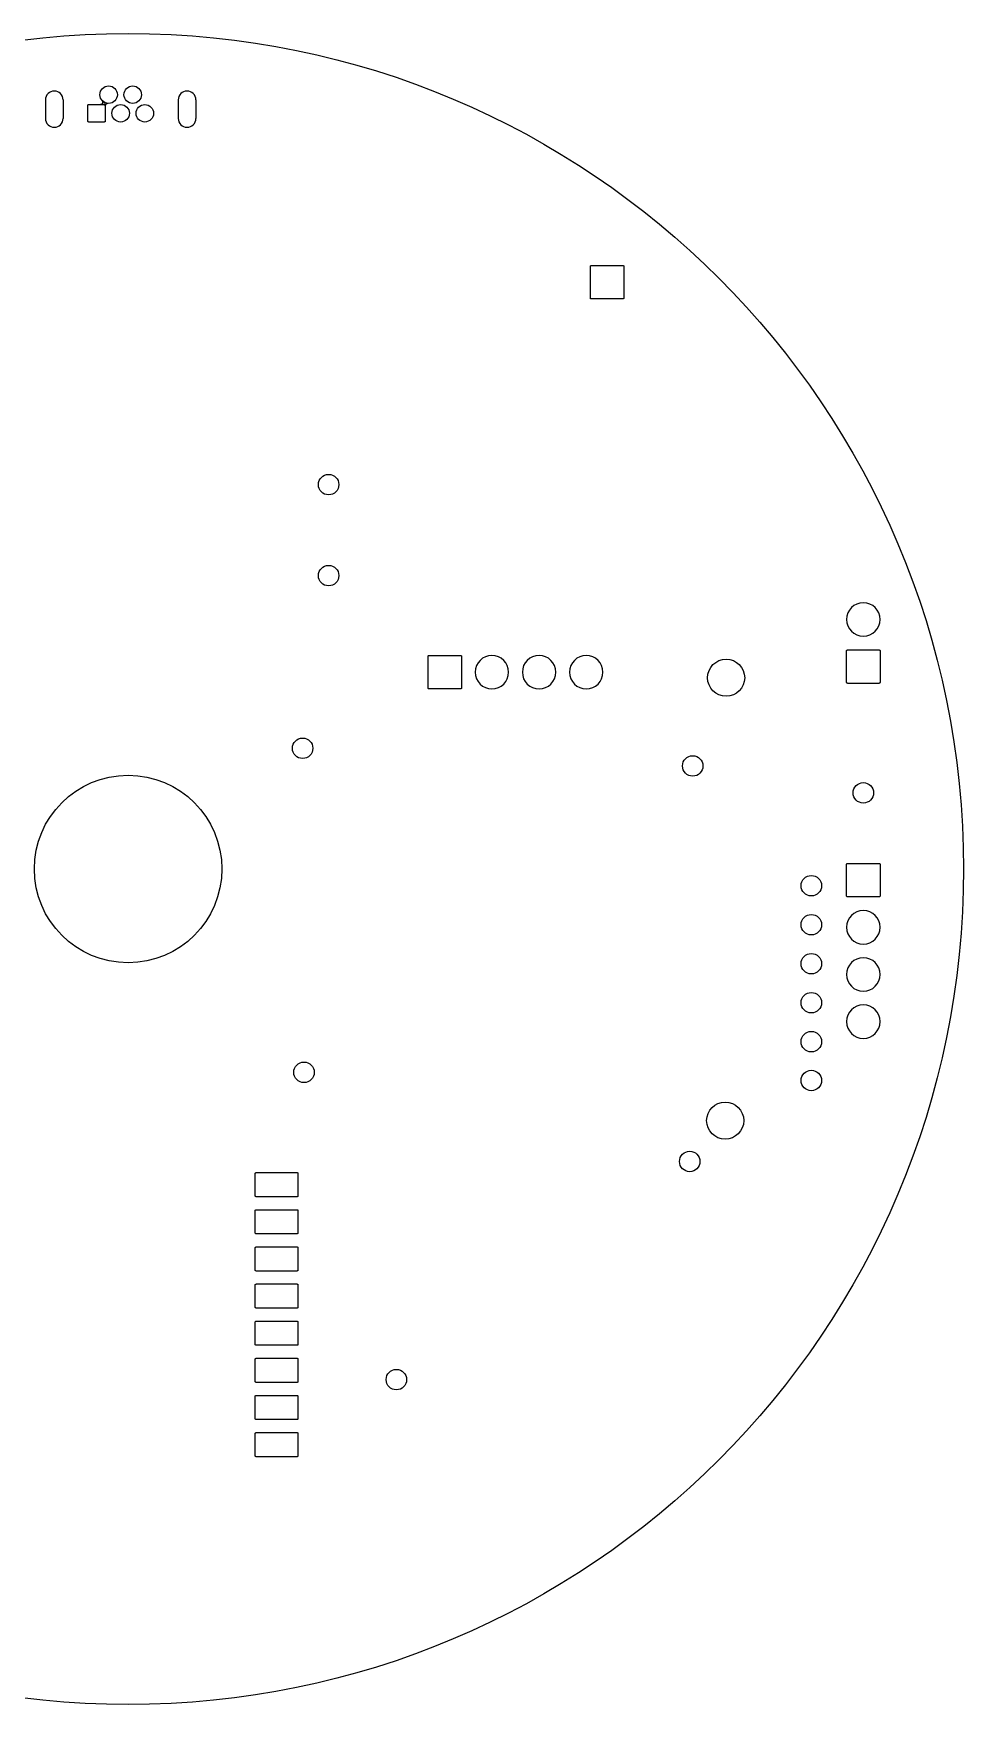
# Model space of a CAD drawing. Extents: x 95 to 185, y -140 to -50.
# Drawn here: x 134.9 to 185, y -140 to -50 of the extents above; entities that cross this region are included whole.
import ezdxf

# ---------------------------------------------------------------- set-up
doc = ezdxf.new("R2010")
doc.units = 0
doc.layers.add('BLACK', color=7, linetype='CONTINUOUS')

msp = doc.modelspace()

# ---------------------------------------------------------------- linework, layer by layer
at = {"layer": 'BLACK', "linetype": 'CONTINUOUS'}
for p, q in [((135.549, -53.58), (135.549, -54.58)), ((136.501, -53.58), (136.501, -54.58)), ((137.829, -53.875), (137.83, -53.87)), ((137.829, -53.88), (137.829, -53.875)), ((137.829, -54.72), (137.829, -53.88)), ((137.83, -53.87), (137.831, -53.8652)), ((137.831, -53.8652), (137.833, -53.8605)), ((137.833, -53.8605), (137.835, -53.856)), ((137.835, -53.856), (137.838, -53.8517)), ((137.838, -53.8517), (137.841, -53.8476)), ((137.841, -53.8476), (137.844, -53.8439)), ((137.844, -53.8439), (137.848, -53.8406)), ((137.848, -53.8406), (137.852, -53.8376)), ((137.852, -53.8376), (137.856, -53.835)), ((137.856, -53.835), (137.86, -53.8329)), ((137.86, -53.8329), (137.865, -53.8312)), ((137.865, -53.8312), (137.87, -53.83)), ((137.87, -53.83), (137.875, -53.8292)), ((137.875, -53.8292), (137.88, -53.829)), ((137.88, -53.829), (138.72, -53.829)), ((138.513, -53.828), (138.515, -53.827)), ((138.513, -53.83), (138.513, -53.828)), ((138.515, -53.831), (138.513, -53.83)), ((138.515, -53.827), (138.539, -53.8246)), ((138.769, -53.831), (138.515, -53.831)), ((138.539, -53.8246), (138.562, -53.8176)), ((138.562, -53.8176), (138.584, -53.8063)), ((138.584, -53.8063), (138.602, -53.791)), ((138.602, -53.791), (138.617, -53.7723)), ((138.606, -53.6197), (138.607, -53.6184)), ((138.606, -53.6216), (138.606, -53.6197)), ((138.617, -53.6357), (138.606, -53.6216)), ((138.607, -53.6184), (138.609, -53.6189)), ((138.609, -53.6189), (138.652, -53.6625)), ((138.629, -53.6569), (138.617, -53.6357)), ((138.617, -53.7723), (138.629, -53.7511)), ((138.636, -53.68), (138.629, -53.6569)), ((138.629, -53.7511), (138.636, -53.728)), ((138.638, -53.704), (138.636, -53.68)), ((138.636, -53.728), (138.638, -53.704)), ((138.652, -53.6625), (138.729, -53.7136)), ((138.72, -53.829), (138.725, -53.8292)), ((138.725, -53.8292), (138.73, -53.83)), ((138.729, -53.7136), (138.814, -53.7488)), ((138.73, -53.83), (138.735, -53.8312)), ((138.735, -53.8312), (138.74, -53.8329)), ((138.74, -53.8329), (138.744, -53.835)), ((138.744, -53.835), (138.748, -53.8376)), ((138.748, -53.8376), (138.752, -53.8406)), ((138.752, -53.8406), (138.756, -53.8439)), ((138.756, -53.8439), (138.759, -53.8476)), ((138.759, -53.8476), (138.762, -53.8517)), ((138.762, -53.8517), (138.765, -53.856)), ((138.765, -53.856), (138.767, -53.8605)), ((138.767, -53.8605), (138.769, -53.8652)), ((138.769, -53.8931), (138.769, -53.831)), ((138.769, -53.8652), (138.77, -53.87)), ((138.77, -53.8948), (138.769, -53.8931)), ((138.77, -53.87), (138.771, -53.875)), ((138.772, -53.895), (138.77, -53.8948)), ((138.771, -53.875), (138.771, -53.88)), ((138.771, -53.88), (138.771, -54.72)), ((138.773, -53.8933), (138.772, -53.895)), ((138.775, -53.8691), (138.773, -53.8933)), ((138.782, -53.8461), (138.775, -53.8691)), ((138.794, -53.8248), (138.782, -53.8461)), ((138.809, -53.8062), (138.794, -53.8248)), ((138.828, -53.7909), (138.809, -53.8062)), ((138.814, -53.7488), (138.901, -53.7662)), ((138.849, -53.7795), (138.828, -53.7909)), ((138.872, -53.7725), (138.849, -53.7795)), ((138.896, -53.7701), (138.872, -53.7725)), ((138.901, -53.7701), (138.896, -53.7701)), ((138.901, -53.7662), (138.903, -53.7675)), ((138.902, -53.7694), (138.901, -53.7701)), ((138.903, -53.7675), (138.902, -53.7694)), ((142.699, -53.58), (142.699, -54.58)), ((143.651, -53.58), (143.651, -54.58)), ((137.829, -54.725), (137.829, -54.72)), ((137.83, -54.7299), (137.829, -54.725)), ((137.831, -54.7348), (137.83, -54.7299)), ((137.833, -54.7395), (137.831, -54.7348)), ((137.835, -54.744), (137.833, -54.7395)), ((137.838, -54.7483), (137.835, -54.744)), ((137.841, -54.7524), (137.838, -54.7483)), ((137.844, -54.7561), (137.841, -54.7524)), ((137.848, -54.7594), (137.844, -54.7561)), ((137.852, -54.7624), (137.848, -54.7594)), ((137.856, -54.765), (137.852, -54.7624)), ((137.86, -54.7671), (137.856, -54.765)), ((137.865, -54.7688), (137.86, -54.7671)), ((137.87, -54.77), (137.865, -54.7688)), ((137.875, -54.7708), (137.87, -54.77)), ((137.88, -54.771), (137.875, -54.7708)), ((138.72, -54.771), (137.88, -54.771)), ((138.725, -54.7708), (138.72, -54.771)), ((138.73, -54.77), (138.725, -54.7708)), ((138.735, -54.7688), (138.73, -54.77)), ((138.74, -54.7671), (138.735, -54.7688)), ((138.744, -54.765), (138.74, -54.7671)), ((138.748, -54.7624), (138.744, -54.765)), ((138.752, -54.7594), (138.748, -54.7624)), ((138.756, -54.7561), (138.752, -54.7594)), ((138.759, -54.7524), (138.756, -54.7561)), ((138.762, -54.7483), (138.759, -54.7524)), ((138.765, -54.744), (138.762, -54.7483)), ((138.767, -54.7395), (138.765, -54.744)), ((138.769, -54.7348), (138.767, -54.7395)), ((138.77, -54.7299), (138.769, -54.7348)), ((138.771, -54.725), (138.77, -54.7299)), ((138.771, -54.72), (138.771, -54.725)), ((164.899, -62.545), (164.9, -62.54)), ((164.899, -62.55), (164.899, -62.545)), ((164.899, -64.25), (164.899, -62.55)), ((164.9, -62.54), (164.901, -62.5352)), ((164.901, -62.5352), (164.903, -62.5305)), ((164.903, -62.5305), (164.905, -62.526)), ((164.905, -62.526), (164.908, -62.5217)), ((164.908, -62.5217), (164.911, -62.5176)), ((164.911, -62.5176), (164.914, -62.5139)), ((164.914, -62.5139), (164.918, -62.5106)), ((164.918, -62.5106), (164.922, -62.5076)), ((164.922, -62.5076), (164.926, -62.505)), ((164.926, -62.505), (164.93, -62.5029)), ((164.93, -62.5029), (164.935, -62.5012)), ((164.935, -62.5012), (164.94, -62.5)), ((164.94, -62.5), (164.945, -62.4992)), ((164.945, -62.4992), (164.95, -62.499)), ((164.95, -62.499), (166.65, -62.499)), ((166.65, -62.499), (166.655, -62.4992)), ((166.655, -62.4992), (166.66, -62.5)), ((166.66, -62.5), (166.665, -62.5012)), ((166.665, -62.5012), (166.67, -62.5029)), ((166.67, -62.5029), (166.674, -62.505)), ((166.674, -62.505), (166.678, -62.5076)), ((166.678, -62.5076), (166.682, -62.5106)), ((166.682, -62.5106), (166.686, -62.5139)), ((166.686, -62.5139), (166.689, -62.5176)), ((166.689, -62.5176), (166.692, -62.5217)), ((166.692, -62.5217), (166.695, -62.526)), ((166.695, -62.526), (166.697, -62.5305)), ((166.697, -62.5305), (166.699, -62.5352)), ((166.699, -62.5352), (166.7, -62.54)), ((166.7, -62.54), (166.701, -62.545)), ((166.701, -62.545), (166.701, -62.55)), ((166.701, -62.55), (166.701, -64.25)), ((164.899, -64.255), (164.899, -64.25)), ((164.9, -64.26), (164.899, -64.255)), ((164.901, -64.2648), (164.9, -64.26)), ((164.903, -64.2695), (164.901, -64.2648)), ((164.905, -64.274), (164.903, -64.2695)), ((164.908, -64.2783), (164.905, -64.274)), ((164.911, -64.2824), (164.908, -64.2783)), ((164.914, -64.2861), (164.911, -64.2824)), ((164.918, -64.2894), (164.914, -64.2861)), ((164.922, -64.2924), (164.918, -64.2894)), ((164.926, -64.295), (164.922, -64.2924)), ((164.93, -64.2971), (164.926, -64.295)), ((164.935, -64.2988), (164.93, -64.2971)), ((164.94, -64.3), (164.935, -64.2988)), ((164.945, -64.3008), (164.94, -64.3)), ((164.95, -64.301), (164.945, -64.3008)), ((166.65, -64.301), (164.95, -64.301)), ((166.655, -64.3008), (166.65, -64.301)), ((166.66, -64.3), (166.655, -64.3008)), ((166.665, -64.2988), (166.66, -64.3)), ((166.67, -64.2971), (166.665, -64.2988)), ((166.674, -64.295), (166.67, -64.2971)), ((166.678, -64.2924), (166.674, -64.295)), ((166.682, -64.2894), (166.678, -64.2924)), ((166.686, -64.2861), (166.682, -64.2894)), ((166.689, -64.2824), (166.686, -64.2861)), ((166.692, -64.2783), (166.689, -64.2824)), ((166.695, -64.274), (166.692, -64.2783)), ((166.697, -64.2695), (166.695, -64.274)), ((166.699, -64.2648), (166.697, -64.2695)), ((166.7, -64.26), (166.699, -64.2648)), ((166.701, -64.255), (166.7, -64.26)), ((166.701, -64.25), (166.701, -64.255)), ((156.154, -83.545), (156.155, -83.54)), ((156.154, -83.55), (156.154, -83.545)), ((156.154, -85.25), (156.154, -83.55)), ((156.155, -83.54), (156.156, -83.5352)), ((156.156, -83.5352), (156.158, -83.5305)), ((156.158, -83.5305), (156.16, -83.526)), ((156.16, -83.526), (156.163, -83.5217)), ((156.163, -83.5217), (156.166, -83.5176)), ((156.166, -83.5176), (156.169, -83.5139)), ((156.169, -83.5139), (156.173, -83.5106)), ((156.173, -83.5106), (156.177, -83.5076)), ((156.177, -83.5076), (156.181, -83.505)), ((156.181, -83.505), (156.185, -83.5029)), ((156.185, -83.5029), (156.19, -83.5012)), ((156.19, -83.5012), (156.195, -83.5)), ((156.195, -83.5), (156.2, -83.4992)), ((156.2, -83.4992), (156.205, -83.499)), ((156.205, -83.499), (157.905, -83.499)), ((157.905, -83.499), (157.91, -83.4992)), ((157.91, -83.4992), (157.915, -83.5)), ((157.915, -83.5), (157.92, -83.5012)), ((157.92, -83.5012), (157.925, -83.5029)), ((157.925, -83.5029), (157.929, -83.505)), ((157.929, -83.505), (157.933, -83.5076)), ((157.933, -83.5076), (157.937, -83.5106)), ((157.937, -83.5106), (157.941, -83.5139)), ((157.941, -83.5139), (157.944, -83.5176)), ((157.944, -83.5176), (157.947, -83.5217)), ((157.947, -83.5217), (157.95, -83.526)), ((157.95, -83.526), (157.952, -83.5305)), ((157.952, -83.5305), (157.954, -83.5352)), ((157.954, -83.5352), (157.955, -83.54)), ((157.955, -83.54), (157.956, -83.545)), ((157.956, -83.545), (157.956, -83.55)), ((157.956, -83.55), (157.956, -85.25)), ((178.699, -83.245), (178.7, -83.24)), ((178.699, -83.25), (178.699, -83.245)), ((178.699, -84.95), (178.699, -83.25)), ((178.7, -83.24), (178.701, -83.2352)), ((178.701, -83.2352), (178.703, -83.2305)), ((178.703, -83.2305), (178.705, -83.226)), ((178.705, -83.226), (178.708, -83.2217)), ((178.708, -83.2217), (178.711, -83.2176)), ((178.711, -83.2176), (178.714, -83.2139)), ((178.714, -83.2139), (178.718, -83.2106)), ((178.718, -83.2106), (178.722, -83.2076)), ((178.722, -83.2076), (178.726, -83.205)), ((178.726, -83.205), (178.73, -83.2029)), ((178.73, -83.2029), (178.735, -83.2012)), ((178.735, -83.2012), (178.74, -83.2)), ((178.74, -83.2), (178.745, -83.1992)), ((178.745, -83.1992), (178.75, -83.199)), ((178.75, -83.199), (180.45, -83.199)), ((180.45, -83.199), (180.455, -83.1992)), ((180.455, -83.1992), (180.46, -83.2)), ((180.46, -83.2), (180.465, -83.2012)), ((180.465, -83.2012), (180.47, -83.2029)), ((180.47, -83.2029), (180.474, -83.205)), ((180.474, -83.205), (180.478, -83.2076)), ((180.478, -83.2076), (180.482, -83.2106)), ((180.482, -83.2106), (180.486, -83.2139)), ((180.486, -83.2139), (180.489, -83.2176)), ((180.489, -83.2176), (180.492, -83.2217)), ((180.492, -83.2217), (180.495, -83.226)), ((180.495, -83.226), (180.497, -83.2305)), ((180.497, -83.2305), (180.499, -83.2352)), ((180.499, -83.2352), (180.5, -83.24)), ((180.5, -83.24), (180.501, -83.245)), ((180.501, -83.245), (180.501, -83.25)), ((180.501, -83.25), (180.501, -84.95)), ((156.154, -85.255), (156.154, -85.25)), ((156.155, -85.2599), (156.154, -85.255)), ((156.156, -85.2648), (156.155, -85.2599)), ((156.158, -85.2695), (156.156, -85.2648)), ((156.16, -85.274), (156.158, -85.2695)), ((156.163, -85.2783), (156.16, -85.274)), ((156.166, -85.2824), (156.163, -85.2783)), ((156.169, -85.2861), (156.166, -85.2824)), ((156.173, -85.2894), (156.169, -85.2861)), ((156.177, -85.2924), (156.173, -85.2894)), ((156.181, -85.295), (156.177, -85.2924)), ((156.185, -85.2971), (156.181, -85.295)), ((156.19, -85.2988), (156.185, -85.2971)), ((156.195, -85.3), (156.19, -85.2988)), ((156.2, -85.3008), (156.195, -85.3)), ((156.205, -85.301), (156.2, -85.3008)), ((157.905, -85.301), (156.205, -85.301)), ((157.91, -85.3008), (157.905, -85.301)), ((157.915, -85.3), (157.91, -85.3008)), ((157.92, -85.2988), (157.915, -85.3)), ((157.925, -85.2971), (157.92, -85.2988)), ((157.929, -85.295), (157.925, -85.2971)), ((157.933, -85.2924), (157.929, -85.295)), ((157.937, -85.2894), (157.933, -85.2924)), ((157.941, -85.2861), (157.937, -85.2894)), ((157.944, -85.2824), (157.941, -85.2861)), ((157.947, -85.2783), (157.944, -85.2824)), ((157.95, -85.274), (157.947, -85.2783)), ((157.952, -85.2695), (157.95, -85.274)), ((157.954, -85.2648), (157.952, -85.2695)), ((157.955, -85.2599), (157.954, -85.2648)), ((157.956, -85.255), (157.955, -85.2599)), ((157.956, -85.25), (157.956, -85.255)), ((178.699, -84.955), (178.699, -84.95)), ((178.7, -84.9599), (178.699, -84.955)), ((178.701, -84.9648), (178.7, -84.9599)), ((178.703, -84.9695), (178.701, -84.9648)), ((178.705, -84.974), (178.703, -84.9695)), ((178.708, -84.9783), (178.705, -84.974)), ((178.711, -84.9824), (178.708, -84.9783)), ((178.714, -84.9861), (178.711, -84.9824)), ((178.718, -84.9894), (178.714, -84.9861)), ((178.722, -84.9924), (178.718, -84.9894)), ((178.726, -84.995), (178.722, -84.9924)), ((178.73, -84.9971), (178.726, -84.995)), ((178.735, -84.9988), (178.73, -84.9971)), ((178.74, -85), (178.735, -84.9988)), ((178.745, -85.0008), (178.74, -85)), ((178.75, -85.001), (178.745, -85.0008)), ((180.45, -85.001), (178.75, -85.001)), ((180.455, -85.0008), (180.45, -85.001)), ((180.46, -85), (180.455, -85.0008)), ((180.465, -84.9988), (180.46, -85)), ((180.47, -84.9971), (180.465, -84.9988)), ((180.474, -84.995), (180.47, -84.9971)), ((180.478, -84.9924), (180.474, -84.995)), ((180.482, -84.9894), (180.478, -84.9924)), ((180.486, -84.9861), (180.482, -84.9894)), ((180.489, -84.9824), (180.486, -84.9861)), ((180.492, -84.9783), (180.489, -84.9824)), ((180.495, -84.974), (180.492, -84.9783)), ((180.497, -84.9695), (180.495, -84.974)), ((180.499, -84.9648), (180.497, -84.9695)), ((180.5, -84.9599), (180.499, -84.9648)), ((180.501, -84.955), (180.5, -84.9599)), ((180.501, -84.95), (180.501, -84.955)), ((178.699, -94.745), (178.7, -94.74)), ((178.699, -94.75), (178.699, -94.745)), ((178.699, -96.45), (178.699, -94.75)), ((178.7, -94.74), (178.701, -94.7352)), ((178.701, -94.7352), (178.703, -94.7305)), ((178.703, -94.7305), (178.705, -94.726)), ((178.705, -94.726), (178.708, -94.7217)), ((178.708, -94.7217), (178.711, -94.7176)), ((178.711, -94.7176), (178.714, -94.7139)), ((178.714, -94.7139), (178.718, -94.7106)), ((178.718, -94.7106), (178.722, -94.7076)), ((178.722, -94.7076), (178.726, -94.705)), ((178.726, -94.705), (178.73, -94.7029)), ((178.73, -94.7029), (178.735, -94.7012)), ((178.735, -94.7012), (178.74, -94.7)), ((178.74, -94.7), (178.745, -94.6992)), ((178.745, -94.6992), (178.75, -94.699)), ((178.75, -94.699), (180.45, -94.699)), ((180.45, -94.699), (180.455, -94.6992)), ((180.455, -94.6992), (180.46, -94.7)), ((180.46, -94.7), (180.465, -94.7012)), ((180.465, -94.7012), (180.47, -94.7029)), ((180.47, -94.7029), (180.474, -94.705)), ((180.474, -94.705), (180.478, -94.7076)), ((180.478, -94.7076), (180.482, -94.7106)), ((180.482, -94.7106), (180.486, -94.7139)), ((180.486, -94.7139), (180.489, -94.7176)), ((180.489, -94.7176), (180.492, -94.7217)), ((180.492, -94.7217), (180.495, -94.726)), ((180.495, -94.726), (180.497, -94.7305)), ((180.497, -94.7305), (180.499, -94.7352)), ((180.499, -94.7352), (180.5, -94.74)), ((180.5, -94.74), (180.501, -94.745)), ((180.501, -94.745), (180.501, -94.75)), ((180.501, -94.75), (180.501, -96.45)), ((178.699, -96.455), (178.699, -96.45)), ((178.7, -96.4599), (178.699, -96.455)), ((178.701, -96.4648), (178.7, -96.4599)), ((178.703, -96.4695), (178.701, -96.4648)), ((178.705, -96.474), (178.703, -96.4695)), ((178.708, -96.4783), (178.705, -96.474)), ((178.711, -96.4824), (178.708, -96.4783)), ((178.714, -96.4861), (178.711, -96.4824)), ((178.718, -96.4894), (178.714, -96.4861)), ((178.722, -96.4924), (178.718, -96.4894)), ((178.726, -96.495), (178.722, -96.4924)), ((178.73, -96.4971), (178.726, -96.495)), ((178.735, -96.4988), (178.73, -96.4971)), ((178.74, -96.5), (178.735, -96.4988)), ((178.745, -96.5008), (178.74, -96.5)), ((178.75, -96.501), (178.745, -96.5008)), ((180.45, -96.501), (178.75, -96.501)), ((180.455, -96.5008), (180.45, -96.501)), ((180.46, -96.5), (180.455, -96.5008)), ((180.465, -96.4988), (180.46, -96.5)), ((180.47, -96.4971), (180.465, -96.4988)), ((180.474, -96.495), (180.47, -96.4971)), ((180.478, -96.4924), (180.474, -96.495)), ((180.482, -96.4894), (180.478, -96.4924)), ((180.486, -96.4861), (180.482, -96.4894)), ((180.489, -96.4824), (180.486, -96.4861)), ((180.492, -96.4783), (180.489, -96.4824)), ((180.495, -96.474), (180.492, -96.4783)), ((180.497, -96.4695), (180.495, -96.474)), ((180.499, -96.4648), (180.497, -96.4695)), ((180.5, -96.4599), (180.499, -96.4648)), ((180.501, -96.455), (180.5, -96.4599)), ((180.501, -96.45), (180.501, -96.455)), ((146.849, -111.395), (146.85, -111.39)), ((146.849, -111.4), (146.849, -111.395)), ((146.849, -112.6), (146.849, -111.4)), ((146.85, -111.39), (146.851, -111.385)), ((146.851, -111.385), (146.853, -111.38)), ((146.853, -111.38), (146.855, -111.376)), ((146.855, -111.376), (146.858, -111.372)), ((146.858, -111.372), (146.861, -111.368)), ((146.861, -111.368), (146.864, -111.364)), ((146.864, -111.364), (146.868, -111.361)), ((146.868, -111.361), (146.872, -111.358)), ((146.872, -111.358), (146.876, -111.355)), ((146.876, -111.355), (146.88, -111.353)), ((146.88, -111.353), (146.885, -111.351)), ((146.885, -111.351), (146.89, -111.35)), ((146.89, -111.35), (146.895, -111.349)), ((146.895, -111.349), (146.9, -111.349)), ((146.9, -111.349), (149.1, -111.349)), ((149.1, -111.349), (149.105, -111.349)), ((149.105, -111.349), (149.11, -111.35)), ((149.11, -111.35), (149.115, -111.351)), ((149.115, -111.351), (149.12, -111.353)), ((149.12, -111.353), (149.124, -111.355)), ((149.124, -111.355), (149.128, -111.358)), ((149.128, -111.358), (149.132, -111.361)), ((149.132, -111.361), (149.136, -111.364)), ((149.136, -111.364), (149.139, -111.368)), ((149.139, -111.368), (149.142, -111.372)), ((149.142, -111.372), (149.145, -111.376)), ((149.145, -111.376), (149.147, -111.38)), ((149.147, -111.38), (149.149, -111.385)), ((149.149, -111.385), (149.15, -111.39)), ((149.15, -111.39), (149.151, -111.395)), ((149.151, -111.395), (149.151, -111.4)), ((149.151, -111.4), (149.151, -112.6)), ((146.849, -112.605), (146.849, -112.6)), ((146.85, -112.61), (146.849, -112.605)), ((146.849, -113.395), (146.85, -113.39)), ((146.849, -113.4), (146.849, -113.395)), ((146.849, -114.6), (146.849, -113.4)), ((146.851, -112.615), (146.85, -112.61)), ((146.85, -113.39), (146.851, -113.385)), ((146.853, -112.62), (146.851, -112.615)), ((146.851, -113.385), (146.853, -113.38)), ((146.855, -112.624), (146.853, -112.62)), ((146.853, -113.38), (146.855, -113.376)), ((146.858, -112.628), (146.855, -112.624)), ((146.855, -113.376), (146.858, -113.372)), ((146.861, -112.632), (146.858, -112.628)), ((146.858, -113.372), (146.861, -113.368)), ((146.864, -112.636), (146.861, -112.632)), ((146.861, -113.368), (146.864, -113.364)), ((146.868, -112.639), (146.864, -112.636)), ((146.864, -113.364), (146.868, -113.361)), ((146.872, -112.642), (146.868, -112.639)), ((146.868, -113.361), (146.872, -113.358)), ((146.876, -112.645), (146.872, -112.642)), ((146.872, -113.358), (146.876, -113.355)), ((146.88, -112.647), (146.876, -112.645)), ((146.876, -113.355), (146.88, -113.353)), ((146.885, -112.649), (146.88, -112.647)), ((146.88, -113.353), (146.885, -113.351)), ((146.89, -112.65), (146.885, -112.649)), ((146.885, -113.351), (146.89, -113.35)), ((146.895, -112.651), (146.89, -112.65)), ((146.89, -113.35), (146.895, -113.349)), ((146.9, -112.651), (146.895, -112.651)), ((146.895, -113.349), (146.9, -113.349)), ((149.1, -112.651), (146.9, -112.651)), ((146.9, -113.349), (149.1, -113.349)), ((149.105, -112.651), (149.1, -112.651)), ((149.1, -113.349), (149.105, -113.349)), ((149.11, -112.65), (149.105, -112.651)), ((149.105, -113.349), (149.11, -113.35)), ((149.115, -112.649), (149.11, -112.65)), ((149.11, -113.35), (149.115, -113.351)), ((149.12, -112.647), (149.115, -112.649)), ((149.115, -113.351), (149.12, -113.353)), ((149.124, -112.645), (149.12, -112.647)), ((149.12, -113.353), (149.124, -113.355)), ((149.128, -112.642), (149.124, -112.645)), ((149.124, -113.355), (149.128, -113.358)), ((149.132, -112.639), (149.128, -112.642)), ((149.128, -113.358), (149.132, -113.361)), ((149.136, -112.636), (149.132, -112.639)), ((149.132, -113.361), (149.136, -113.364)), ((149.139, -112.632), (149.136, -112.636)), ((149.136, -113.364), (149.139, -113.368)), ((149.142, -112.628), (149.139, -112.632)), ((149.139, -113.368), (149.142, -113.372)), ((149.145, -112.624), (149.142, -112.628)), ((149.142, -113.372), (149.145, -113.376)), ((149.147, -112.62), (149.145, -112.624)), ((149.145, -113.376), (149.147, -113.38)), ((149.149, -112.615), (149.147, -112.62)), ((149.147, -113.38), (149.149, -113.385)), ((149.15, -112.61), (149.149, -112.615)), ((149.149, -113.385), (149.15, -113.39)), ((149.151, -112.605), (149.15, -112.61)), ((149.15, -113.39), (149.151, -113.395)), ((149.151, -112.6), (149.151, -112.605)), ((149.151, -113.395), (149.151, -113.4)), ((149.151, -113.4), (149.151, -114.6)), ((146.849, -114.605), (146.849, -114.6)), ((146.85, -114.61), (146.849, -114.605)), ((146.851, -114.615), (146.85, -114.61)), ((146.853, -114.62), (146.851, -114.615)), ((146.855, -114.624), (146.853, -114.62)), ((146.858, -114.628), (146.855, -114.624)), ((146.861, -114.632), (146.858, -114.628)), ((146.864, -114.636), (146.861, -114.632)), ((146.868, -114.639), (146.864, -114.636)), ((146.872, -114.642), (146.868, -114.639)), ((146.876, -114.645), (146.872, -114.642)), ((146.88, -114.647), (146.876, -114.645)), ((146.885, -114.649), (146.88, -114.647)), ((146.89, -114.65), (146.885, -114.649)), ((146.895, -114.651), (146.89, -114.65)), ((146.9, -114.651), (146.895, -114.651)), ((149.1, -114.651), (146.9, -114.651)), ((149.105, -114.651), (149.1, -114.651)), ((149.11, -114.65), (149.105, -114.651)), ((149.115, -114.649), (149.11, -114.65)), ((149.12, -114.647), (149.115, -114.649)), ((149.124, -114.645), (149.12, -114.647)), ((149.128, -114.642), (149.124, -114.645)), ((149.132, -114.639), (149.128, -114.642)), ((149.136, -114.636), (149.132, -114.639)), ((149.139, -114.632), (149.136, -114.636)), ((149.142, -114.628), (149.139, -114.632)), ((149.145, -114.624), (149.142, -114.628)), ((149.147, -114.62), (149.145, -114.624)), ((149.149, -114.615), (149.147, -114.62)), ((149.15, -114.61), (149.149, -114.615)), ((149.151, -114.605), (149.15, -114.61)), ((149.151, -114.6), (149.151, -114.605)), ((146.849, -115.395), (146.85, -115.39)), ((146.849, -115.4), (146.849, -115.395)), ((146.849, -116.6), (146.849, -115.4)), ((146.85, -115.39), (146.851, -115.385)), ((146.851, -115.385), (146.853, -115.38)), ((146.853, -115.38), (146.855, -115.376)), ((146.855, -115.376), (146.858, -115.372)), ((146.858, -115.372), (146.861, -115.368)), ((146.861, -115.368), (146.864, -115.364)), ((146.864, -115.364), (146.868, -115.361)), ((146.868, -115.361), (146.872, -115.358)), ((146.872, -115.358), (146.876, -115.355)), ((146.876, -115.355), (146.88, -115.353)), ((146.88, -115.353), (146.885, -115.351)), ((146.885, -115.351), (146.89, -115.35)), ((146.89, -115.35), (146.895, -115.349)), ((146.895, -115.349), (146.9, -115.349)), ((146.9, -115.349), (149.1, -115.349)), ((149.1, -115.349), (149.105, -115.349)), ((149.105, -115.349), (149.11, -115.35)), ((149.11, -115.35), (149.115, -115.351)), ((149.115, -115.351), (149.12, -115.353)), ((149.12, -115.353), (149.124, -115.355)), ((149.124, -115.355), (149.128, -115.358)), ((149.128, -115.358), (149.132, -115.361)), ((149.132, -115.361), (149.136, -115.364)), ((149.136, -115.364), (149.139, -115.368)), ((149.139, -115.368), (149.142, -115.372)), ((149.142, -115.372), (149.145, -115.376)), ((149.145, -115.376), (149.147, -115.38)), ((149.147, -115.38), (149.149, -115.385)), ((149.149, -115.385), (149.15, -115.39)), ((149.15, -115.39), (149.151, -115.395)), ((149.151, -115.395), (149.151, -115.4)), ((149.151, -115.4), (149.151, -116.6)), ((146.849, -116.605), (146.849, -116.6)), ((146.85, -116.61), (146.849, -116.605)), ((146.851, -116.615), (146.85, -116.61)), ((146.853, -116.62), (146.851, -116.615)), ((146.855, -116.624), (146.853, -116.62)), ((146.858, -116.628), (146.855, -116.624)), ((146.861, -116.632), (146.858, -116.628)), ((146.864, -116.636), (146.861, -116.632)), ((146.868, -116.639), (146.864, -116.636)), ((146.872, -116.642), (146.868, -116.639)), ((146.876, -116.645), (146.872, -116.642)), ((146.88, -116.647), (146.876, -116.645)), ((146.885, -116.649), (146.88, -116.647)), ((146.89, -116.65), (146.885, -116.649)), ((146.895, -116.651), (146.89, -116.65)), ((146.9, -116.651), (146.895, -116.651)), ((149.1, -116.651), (146.9, -116.651)), ((149.105, -116.651), (149.1, -116.651)), ((149.11, -116.65), (149.105, -116.651)), ((149.115, -116.649), (149.11, -116.65)), ((149.12, -116.647), (149.115, -116.649)), ((149.124, -116.645), (149.12, -116.647)), ((149.128, -116.642), (149.124, -116.645)), ((149.132, -116.639), (149.128, -116.642)), ((149.136, -116.636), (149.132, -116.639)), ((149.139, -116.632), (149.136, -116.636)), ((149.142, -116.628), (149.139, -116.632)), ((149.145, -116.624), (149.142, -116.628)), ((149.147, -116.62), (149.145, -116.624)), ((149.149, -116.615), (149.147, -116.62)), ((149.15, -116.61), (149.149, -116.615)), ((149.151, -116.605), (149.15, -116.61)), ((149.151, -116.6), (149.151, -116.605)), ((146.849, -117.395), (146.85, -117.39)), ((146.849, -117.4), (146.849, -117.395)), ((146.849, -118.6), (146.849, -117.4)), ((146.85, -117.39), (146.851, -117.385)), ((146.851, -117.385), (146.853, -117.38)), ((146.853, -117.38), (146.855, -117.376)), ((146.855, -117.376), (146.858, -117.372)), ((146.858, -117.372), (146.861, -117.368)), ((146.861, -117.368), (146.864, -117.364)), ((146.864, -117.364), (146.868, -117.361)), ((146.868, -117.361), (146.872, -117.358)), ((146.872, -117.358), (146.876, -117.355)), ((146.876, -117.355), (146.88, -117.353)), ((146.88, -117.353), (146.885, -117.351)), ((146.885, -117.351), (146.89, -117.35)), ((146.89, -117.35), (146.895, -117.349)), ((146.895, -117.349), (146.9, -117.349)), ((146.9, -117.349), (149.1, -117.349)), ((149.1, -117.349), (149.105, -117.349)), ((149.105, -117.349), (149.11, -117.35)), ((149.11, -117.35), (149.115, -117.351)), ((149.115, -117.351), (149.12, -117.353)), ((149.12, -117.353), (149.124, -117.355)), ((149.124, -117.355), (149.128, -117.358)), ((149.128, -117.358), (149.132, -117.361)), ((149.132, -117.361), (149.136, -117.364)), ((149.136, -117.364), (149.139, -117.368)), ((149.139, -117.368), (149.142, -117.372)), ((149.142, -117.372), (149.145, -117.376)), ((149.145, -117.376), (149.147, -117.38)), ((149.147, -117.38), (149.149, -117.385)), ((149.149, -117.385), (149.15, -117.39)), ((149.15, -117.39), (149.151, -117.395)), ((149.151, -117.395), (149.151, -117.4)), ((149.151, -117.4), (149.151, -118.6)), ((146.849, -118.605), (146.849, -118.6)), ((146.85, -118.61), (146.849, -118.605)), ((146.851, -118.615), (146.85, -118.61)), ((146.853, -118.62), (146.851, -118.615)), ((146.855, -118.624), (146.853, -118.62)), ((146.858, -118.628), (146.855, -118.624)), ((146.861, -118.632), (146.858, -118.628)), ((146.864, -118.636), (146.861, -118.632)), ((146.868, -118.639), (146.864, -118.636)), ((146.872, -118.642), (146.868, -118.639)), ((146.876, -118.645), (146.872, -118.642)), ((146.88, -118.647), (146.876, -118.645)), ((146.885, -118.649), (146.88, -118.647)), ((146.89, -118.65), (146.885, -118.649)), ((146.895, -118.651), (146.89, -118.65)), ((146.9, -118.651), (146.895, -118.651)), ((149.1, -118.651), (146.9, -118.651)), ((149.105, -118.651), (149.1, -118.651)), ((149.11, -118.65), (149.105, -118.651)), ((149.115, -118.649), (149.11, -118.65)), ((149.12, -118.647), (149.115, -118.649)), ((149.124, -118.645), (149.12, -118.647)), ((149.128, -118.642), (149.124, -118.645)), ((149.132, -118.639), (149.128, -118.642)), ((149.136, -118.636), (149.132, -118.639)), ((149.139, -118.632), (149.136, -118.636)), ((149.142, -118.628), (149.139, -118.632)), ((149.145, -118.624), (149.142, -118.628)), ((149.147, -118.62), (149.145, -118.624)), ((149.149, -118.615), (149.147, -118.62)), ((149.15, -118.61), (149.149, -118.615)), ((149.151, -118.605), (149.15, -118.61)), ((149.151, -118.6), (149.151, -118.605)), ((146.849, -119.395), (146.85, -119.39)), ((146.849, -119.4), (146.849, -119.395)), ((146.849, -120.6), (146.849, -119.4)), ((146.85, -119.39), (146.851, -119.385)), ((146.851, -119.385), (146.853, -119.38)), ((146.853, -119.38), (146.855, -119.376)), ((146.855, -119.376), (146.858, -119.372)), ((146.858, -119.372), (146.861, -119.368)), ((146.861, -119.368), (146.864, -119.364)), ((146.864, -119.364), (146.868, -119.361)), ((146.868, -119.361), (146.872, -119.358)), ((146.872, -119.358), (146.876, -119.355)), ((146.876, -119.355), (146.88, -119.353)), ((146.88, -119.353), (146.885, -119.351)), ((146.885, -119.351), (146.89, -119.35)), ((146.89, -119.35), (146.895, -119.349)), ((146.895, -119.349), (146.9, -119.349)), ((146.9, -119.349), (149.1, -119.349)), ((149.1, -119.349), (149.105, -119.349)), ((149.105, -119.349), (149.11, -119.35)), ((149.11, -119.35), (149.115, -119.351)), ((149.115, -119.351), (149.12, -119.353)), ((149.12, -119.353), (149.124, -119.355)), ((149.124, -119.355), (149.128, -119.358)), ((149.128, -119.358), (149.132, -119.361)), ((149.132, -119.361), (149.136, -119.364)), ((149.136, -119.364), (149.139, -119.368)), ((149.139, -119.368), (149.142, -119.372)), ((149.142, -119.372), (149.145, -119.376)), ((149.145, -119.376), (149.147, -119.38)), ((149.147, -119.38), (149.149, -119.385)), ((149.149, -119.385), (149.15, -119.39)), ((149.15, -119.39), (149.151, -119.395)), ((149.151, -119.395), (149.151, -119.4)), ((149.151, -119.4), (149.151, -120.6)), ((146.849, -120.605), (146.849, -120.6)), ((149.151, -120.6), (149.151, -120.605)), ((146.85, -120.61), (146.849, -120.605)), ((146.849, -121.395), (146.85, -121.39)), ((146.849, -121.4), (146.849, -121.395)), ((146.849, -122.6), (146.849, -121.4)), ((146.851, -120.615), (146.85, -120.61)), ((146.85, -121.39), (146.851, -121.385)), ((146.853, -120.62), (146.851, -120.615)), ((146.851, -121.385), (146.853, -121.38)), ((146.855, -120.624), (146.853, -120.62)), ((146.853, -121.38), (146.855, -121.376)), ((146.858, -120.628), (146.855, -120.624)), ((146.855, -121.376), (146.858, -121.372)), ((146.861, -120.632), (146.858, -120.628)), ((146.858, -121.372), (146.861, -121.368)), ((146.864, -120.636), (146.861, -120.632)), ((146.861, -121.368), (146.864, -121.364)), ((146.868, -120.639), (146.864, -120.636)), ((146.864, -121.364), (146.868, -121.361)), ((146.872, -120.642), (146.868, -120.639)), ((146.868, -121.361), (146.872, -121.358)), ((146.876, -120.645), (146.872, -120.642)), ((146.872, -121.358), (146.876, -121.355)), ((146.88, -120.647), (146.876, -120.645)), ((146.876, -121.355), (146.88, -121.353)), ((146.885, -120.649), (146.88, -120.647)), ((146.88, -121.353), (146.885, -121.351)), ((146.89, -120.65), (146.885, -120.649)), ((146.885, -121.351), (146.89, -121.35)), ((146.895, -120.651), (146.89, -120.65)), ((146.89, -121.35), (146.895, -121.349)), ((146.9, -120.651), (146.895, -120.651)), ((146.895, -121.349), (146.9, -121.349)), ((149.1, -120.651), (146.9, -120.651)), ((146.9, -121.349), (149.1, -121.349)), ((149.105, -120.651), (149.1, -120.651)), ((149.1, -121.349), (149.105, -121.349)), ((149.11, -120.65), (149.105, -120.651)), ((149.105, -121.349), (149.11, -121.35)), ((149.115, -120.649), (149.11, -120.65)), ((149.11, -121.35), (149.115, -121.351)), ((149.12, -120.647), (149.115, -120.649)), ((149.115, -121.351), (149.12, -121.353)), ((149.124, -120.645), (149.12, -120.647)), ((149.12, -121.353), (149.124, -121.355)), ((149.128, -120.642), (149.124, -120.645)), ((149.124, -121.355), (149.128, -121.358)), ((149.132, -120.639), (149.128, -120.642)), ((149.128, -121.358), (149.132, -121.361)), ((149.136, -120.636), (149.132, -120.639)), ((149.132, -121.361), (149.136, -121.364)), ((149.139, -120.632), (149.136, -120.636)), ((149.136, -121.364), (149.139, -121.368)), ((149.142, -120.628), (149.139, -120.632)), ((149.139, -121.368), (149.142, -121.372)), ((149.145, -120.624), (149.142, -120.628)), ((149.142, -121.372), (149.145, -121.376)), ((149.147, -120.62), (149.145, -120.624)), ((149.145, -121.376), (149.147, -121.38)), ((149.149, -120.615), (149.147, -120.62)), ((149.147, -121.38), (149.149, -121.385)), ((149.15, -120.61), (149.149, -120.615)), ((149.149, -121.385), (149.15, -121.39)), ((149.151, -120.605), (149.15, -120.61)), ((149.15, -121.39), (149.151, -121.395)), ((149.151, -121.395), (149.151, -121.4)), ((149.151, -121.4), (149.151, -122.6)), ((146.849, -122.605), (146.849, -122.6)), ((146.85, -122.61), (146.849, -122.605)), ((146.851, -122.615), (146.85, -122.61)), ((146.853, -122.62), (146.851, -122.615)), ((146.855, -122.624), (146.853, -122.62)), ((146.858, -122.628), (146.855, -122.624)), ((146.861, -122.632), (146.858, -122.628)), ((146.864, -122.636), (146.861, -122.632)), ((146.868, -122.639), (146.864, -122.636)), ((146.872, -122.642), (146.868, -122.639)), ((146.876, -122.645), (146.872, -122.642)), ((146.88, -122.647), (146.876, -122.645)), ((146.885, -122.649), (146.88, -122.647)), ((146.89, -122.65), (146.885, -122.649)), ((146.895, -122.651), (146.89, -122.65)), ((146.9, -122.651), (146.895, -122.651)), ((149.1, -122.651), (146.9, -122.651)), ((149.105, -122.651), (149.1, -122.651)), ((149.11, -122.65), (149.105, -122.651)), ((149.115, -122.649), (149.11, -122.65)), ((149.12, -122.647), (149.115, -122.649)), ((149.124, -122.645), (149.12, -122.647)), ((149.128, -122.642), (149.124, -122.645)), ((149.132, -122.639), (149.128, -122.642)), ((149.136, -122.636), (149.132, -122.639)), ((149.139, -122.632), (149.136, -122.636)), ((149.142, -122.628), (149.139, -122.632)), ((149.145, -122.624), (149.142, -122.628)), ((149.147, -122.62), (149.145, -122.624)), ((149.149, -122.615), (149.147, -122.62)), ((149.15, -122.61), (149.149, -122.615)), ((149.151, -122.605), (149.15, -122.61)), ((149.151, -122.6), (149.151, -122.605)), ((146.849, -123.395), (146.85, -123.39)), ((146.849, -123.4), (146.849, -123.395)), ((146.849, -124.6), (146.849, -123.4)), ((146.85, -123.39), (146.851, -123.385)), ((146.851, -123.385), (146.853, -123.38)), ((146.853, -123.38), (146.855, -123.376)), ((146.855, -123.376), (146.858, -123.372)), ((146.858, -123.372), (146.861, -123.368)), ((146.861, -123.368), (146.864, -123.364)), ((146.864, -123.364), (146.868, -123.361)), ((146.868, -123.361), (146.872, -123.358)), ((146.872, -123.358), (146.876, -123.355)), ((146.876, -123.355), (146.88, -123.353)), ((146.88, -123.353), (146.885, -123.351)), ((146.885, -123.351), (146.89, -123.35)), ((146.89, -123.35), (146.895, -123.349)), ((146.895, -123.349), (146.9, -123.349)), ((146.9, -123.349), (149.1, -123.349)), ((149.1, -123.349), (149.105, -123.349)), ((149.105, -123.349), (149.11, -123.35)), ((149.11, -123.35), (149.115, -123.351)), ((149.115, -123.351), (149.12, -123.353)), ((149.12, -123.353), (149.124, -123.355)), ((149.124, -123.355), (149.128, -123.358)), ((149.128, -123.358), (149.132, -123.361)), ((149.132, -123.361), (149.136, -123.364)), ((149.136, -123.364), (149.139, -123.368)), ((149.139, -123.368), (149.142, -123.372)), ((149.142, -123.372), (149.145, -123.376)), ((149.145, -123.376), (149.147, -123.38)), ((149.147, -123.38), (149.149, -123.385)), ((149.149, -123.385), (149.15, -123.39)), ((149.15, -123.39), (149.151, -123.395)), ((149.151, -123.395), (149.151, -123.4)), ((149.151, -123.4), (149.151, -124.6)), ((146.849, -124.605), (146.849, -124.6)), ((146.85, -124.61), (146.849, -124.605)), ((146.851, -124.615), (146.85, -124.61)), ((146.853, -124.62), (146.851, -124.615)), ((146.855, -124.624), (146.853, -124.62)), ((146.858, -124.628), (146.855, -124.624)), ((146.861, -124.632), (146.858, -124.628)), ((146.864, -124.636), (146.861, -124.632)), ((146.868, -124.639), (146.864, -124.636)), ((146.872, -124.642), (146.868, -124.639)), ((146.876, -124.645), (146.872, -124.642)), ((146.88, -124.647), (146.876, -124.645)), ((146.885, -124.649), (146.88, -124.647)), ((146.89, -124.65), (146.885, -124.649)), ((146.895, -124.651), (146.89, -124.65)), ((146.9, -124.651), (146.895, -124.651)), ((149.1, -124.651), (146.9, -124.651)), ((149.105, -124.651), (149.1, -124.651)), ((149.11, -124.65), (149.105, -124.651)), ((149.115, -124.649), (149.11, -124.65)), ((149.12, -124.647), (149.115, -124.649)), ((149.124, -124.645), (149.12, -124.647)), ((149.128, -124.642), (149.124, -124.645)), ((149.132, -124.639), (149.128, -124.642)), ((149.136, -124.636), (149.132, -124.639)), ((149.139, -124.632), (149.136, -124.636)), ((149.142, -124.628), (149.139, -124.632)), ((149.145, -124.624), (149.142, -124.628)), ((149.147, -124.62), (149.145, -124.624)), ((149.149, -124.615), (149.147, -124.62)), ((149.15, -124.61), (149.149, -124.615)), ((149.151, -124.605), (149.15, -124.61)), ((149.151, -124.6), (149.151, -124.605)), ((146.849, -125.395), (146.85, -125.39)), ((146.849, -125.4), (146.849, -125.395)), ((146.849, -126.6), (146.849, -125.4)), ((146.85, -125.39), (146.851, -125.385)), ((146.851, -125.385), (146.853, -125.38)), ((146.853, -125.38), (146.855, -125.376)), ((146.855, -125.376), (146.858, -125.372)), ((146.858, -125.372), (146.861, -125.368)), ((146.861, -125.368), (146.864, -125.364)), ((146.864, -125.364), (146.868, -125.361)), ((146.868, -125.361), (146.872, -125.358)), ((146.872, -125.358), (146.876, -125.355)), ((146.876, -125.355), (146.88, -125.353)), ((146.88, -125.353), (146.885, -125.351)), ((146.885, -125.351), (146.89, -125.35)), ((146.89, -125.35), (146.895, -125.349)), ((146.895, -125.349), (146.9, -125.349)), ((146.9, -125.349), (149.1, -125.349)), ((149.1, -125.349), (149.105, -125.349)), ((149.105, -125.349), (149.11, -125.35)), ((149.11, -125.35), (149.115, -125.351)), ((149.115, -125.351), (149.12, -125.353)), ((149.12, -125.353), (149.124, -125.355)), ((149.124, -125.355), (149.128, -125.358)), ((149.128, -125.358), (149.132, -125.361)), ((149.132, -125.361), (149.136, -125.364)), ((149.136, -125.364), (149.139, -125.368)), ((149.139, -125.368), (149.142, -125.372)), ((149.142, -125.372), (149.145, -125.376)), ((149.145, -125.376), (149.147, -125.38)), ((149.147, -125.38), (149.149, -125.385)), ((149.149, -125.385), (149.15, -125.39)), ((149.15, -125.39), (149.151, -125.395)), ((149.151, -125.395), (149.151, -125.4)), ((149.151, -125.4), (149.151, -126.6)), ((146.849, -126.605), (146.849, -126.6)), ((146.85, -126.61), (146.849, -126.605)), ((146.851, -126.615), (146.85, -126.61)), ((146.853, -126.62), (146.851, -126.615)), ((146.855, -126.624), (146.853, -126.62)), ((146.858, -126.628), (146.855, -126.624)), ((146.861, -126.632), (146.858, -126.628)), ((146.864, -126.636), (146.861, -126.632)), ((146.868, -126.639), (146.864, -126.636)), ((146.872, -126.642), (146.868, -126.639)), ((146.876, -126.645), (146.872, -126.642)), ((146.88, -126.647), (146.876, -126.645)), ((146.885, -126.649), (146.88, -126.647)), ((146.89, -126.65), (146.885, -126.649)), ((146.895, -126.651), (146.89, -126.65)), ((146.9, -126.651), (146.895, -126.651)), ((149.1, -126.651), (146.9, -126.651)), ((149.105, -126.651), (149.1, -126.651)), ((149.11, -126.65), (149.105, -126.651)), ((149.115, -126.649), (149.11, -126.65)), ((149.12, -126.647), (149.115, -126.649)), ((149.124, -126.645), (149.12, -126.647)), ((149.128, -126.642), (149.124, -126.645)), ((149.132, -126.639), (149.128, -126.642)), ((149.136, -126.636), (149.132, -126.639)), ((149.139, -126.632), (149.136, -126.636)), ((149.142, -126.628), (149.139, -126.632)), ((149.145, -126.624), (149.142, -126.628)), ((149.147, -126.62), (149.145, -126.624)), ((149.149, -126.615), (149.147, -126.62)), ((149.15, -126.61), (149.149, -126.615)), ((149.151, -126.605), (149.15, -126.61)), ((149.151, -126.6), (149.151, -126.605))]:
    msp.add_line(p, q, dxfattribs=at)
at = {"layer": 'BLACK'}
for centre, radius in [((140, -95), 45), ((140, -95), 45), ((138.95, -53.3), 0.471), ((140.25, -53.3), 0.471), ((139.6, -54.3), 0.471), ((140.9, -54.3), 0.471), ((150.8, -74.3), 0.551), ((150.8, -79.2), 0.551), ((172.21, -84.7), 1), ((172.21, -84.7), 1), ((149.4, -88.5), 0.551), ((170.41, -89.45), 0.551), ((140, -95), 5.05), ((140, -95), 5.05), ((179.6, -90.9), 0.551), ((176.8, -95.9), 0.551), ((176.8, -98), 0.551), ((176.8, -100.1), 0.551), ((176.8, -102.2), 0.551), ((176.8, -104.3), 0.551), ((149.475, -105.95), 0.551), ((176.8, -106.39), 0.551), ((172.16, -108.55), 1), ((172.16, -108.55), 1), ((170.25, -110.75), 0.551), ((154.45, -122.5), 0.551)]:
    msp.add_circle(centre, radius, dxfattribs=at)
for centre, radius, start, end in [((136.025, -53.58), 0.476, 0, 180), ((143.175, -53.58), 0.476, 0, 180), ((136.025, -54.58), 0.476, 180, 360), ((143.175, -54.58), 0.476, 180, 360), ((179.6, -81.56), 0.901, 360, 540), ((179.6, -81.56), 0.901, 180, 360), ((159.595, -84.4), 0.901, 90, 270), ((159.595, -84.4), 0.901, 270, 450), ((162.135, -84.4), 0.901, 90, 270), ((162.135, -84.4), 0.901, 270, 450), ((164.675, -84.4), 0.901, 90, 270), ((164.675, -84.4), 0.901, 270, 450), ((179.6, -98.14), 0.901, 0, 180), ((179.6, -98.14), 0.901, 180, 360), ((179.6, -100.68), 0.901, 0, 180), ((179.6, -100.68), 0.901, 180, 360), ((179.6, -103.22), 0.901, 0, 180), ((179.6, -103.22), 0.901, 180, 360)]:
    msp.add_arc(centre, radius, start, end, dxfattribs=at)

doc.saveas('drawing.dxf')
